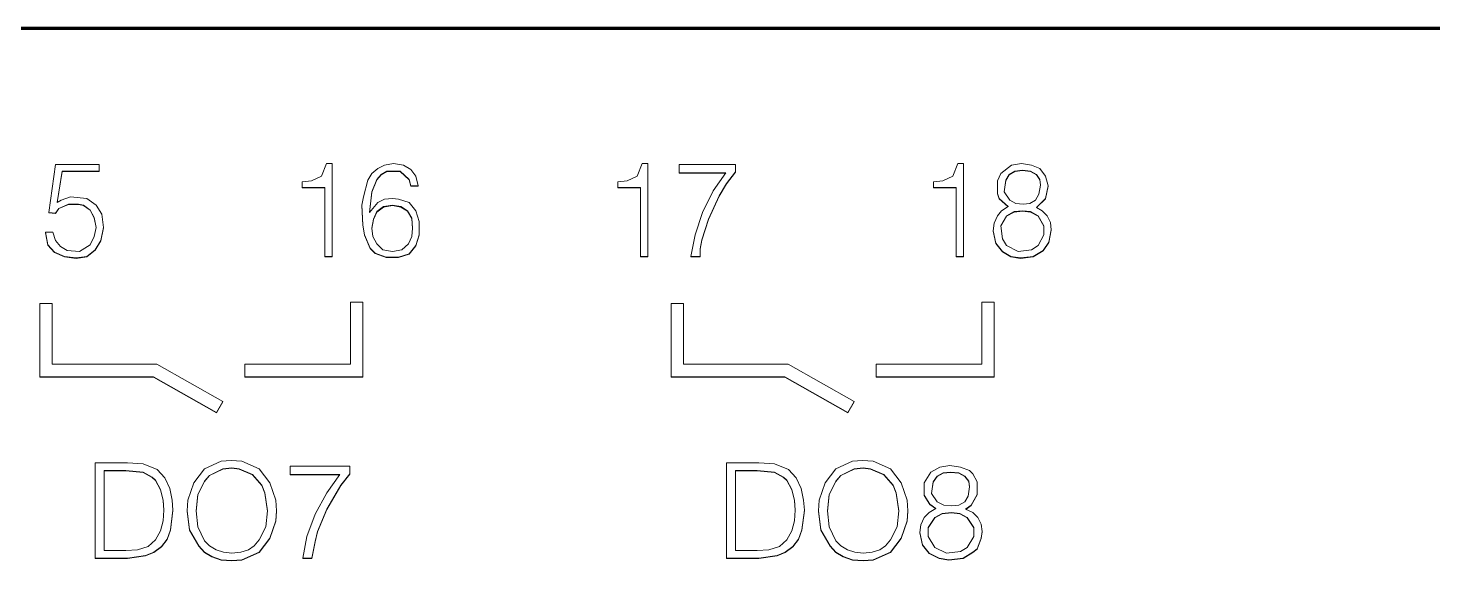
# Model space of a CAD drawing. Header units: millimetres. Extents: x 0 to 53000, y -591 to 24400.
# Drawn here: x 24720.62 to 24743.22, y 2778.78 to 2787.35 of the extents above; entities that cross this region are included whole.
import ezdxf
from ezdxf.enums import TextEntityAlignment as Align

# ---------------------------------------------------------------- set-up
doc = ezdxf.new("R2010")
doc.units = ezdxf.units.MM
doc.linetypes.add('K5LT_BASIC', pattern=[0])
doc.linetypes.add('K5LT_THIN', pattern=[0])
doc.layers.add('Основная', color=7, linetype='Continuous', lineweight=30)
doc.styles.add('текст', font='isocpeui.ttf')

# ---------------------------------------------------------------- blocks, each defined once
blk = doc.blocks.new('Программируемое реле ПР102')
at = {"layer": 'Основная', "linetype": 'K5LT_BASIC', "lineweight": 60}
for p, q in [((116.764, 44.85), (0.236, 44.85)), ((116.764, 44.844), (0.236, 44.844))]:
    blk.add_line(p, q, dxfattribs=at)
at = {"layer": 'Основная', "linetype": 'K5LT_THIN', "lineweight": 18}
for p, q in [((93.942, 42.655), (93.835, 41.882)), ((94.648, 42.655), (93.942, 42.655)), ((93.969, 42.042), (94.049, 42.549)), ((93.97, 42.043), (94.049, 42.543)), ((94.049, 42.543), (94.049, 42.549)), ((94.049, 42.549), (94.648, 42.549)), ((94.049, 42.543), (94.648, 42.543)), ((94.648, 42.549), (94.648, 42.655)), ((94.648, 42.543), (94.648, 42.549)), ((98.302, 42.668), (98.222, 42.469)), ((98.395, 42.668), (98.302, 42.668)), ((98.395, 41.176), (98.395, 42.668)), ((99.035, 42.509), (98.969, 42.402)), ((99.129, 42.589), (99.035, 42.509)), ((99.235, 42.642), (99.129, 42.589)), ((99.182, 42.495), (99.275, 42.549)), ((99.182, 42.49), (99.275, 42.543)), ((99.382, 42.668), (99.235, 42.642)), ((99.275, 42.549), (99.489, 42.549)), ((99.275, 42.543), (99.275, 42.549)), ((99.275, 42.543), (99.489, 42.543)), ((99.542, 42.642), (99.382, 42.668)), ((99.489, 42.543), (99.489, 42.549)), ((99.489, 42.549), (99.635, 42.415)), ((99.489, 42.543), (99.635, 42.41)), ((99.662, 42.575), (99.542, 42.642)), ((99.742, 42.469), (99.662, 42.575)), ((103.382, 42.668), (103.302, 42.469)), ((103.475, 42.668), (103.382, 42.668)), ((103.475, 41.176), (103.475, 42.668)), ((103.982, 42.655), (103.982, 42.522)), ((104.888, 42.655), (103.982, 42.655)), ((103.982, 42.522), (104.728, 42.522)), ((103.982, 42.517), (103.982, 42.522)), ((103.982, 42.517), (104.725, 42.517)), ((104.728, 42.522), (104.529, 42.229)), ((104.742, 42.349), (104.888, 42.535)), ((104.742, 42.343), (104.888, 42.53)), ((104.888, 42.535), (104.888, 42.655)), ((104.888, 42.53), (104.888, 42.535)), ((108.462, 42.668), (108.382, 42.469)), ((108.555, 42.668), (108.462, 42.668)), ((108.555, 41.176), (108.555, 42.668)), ((109.155, 42.509), (109.102, 42.389)), ((109.329, 42.642), (109.155, 42.509)), ((109.289, 42.495), (109.382, 42.549)), ((109.289, 42.49), (109.382, 42.543)), ((109.489, 42.668), (109.329, 42.642)), ((109.382, 42.549), (109.502, 42.562)), ((109.382, 42.543), (109.502, 42.557)), ((109.382, 42.543), (109.382, 42.549)), ((109.649, 42.642), (109.489, 42.668)), ((109.502, 42.562), (109.635, 42.549)), ((109.502, 42.557), (109.502, 42.562)), ((109.502, 42.557), (109.635, 42.543)), ((109.635, 42.543), (109.635, 42.549)), ((109.635, 42.549), (109.729, 42.495)), ((109.635, 42.543), (109.729, 42.49)), ((109.782, 42.589), (109.649, 42.642)), ((109.875, 42.469), (109.782, 42.589)), ((98.062, 42.389), (97.915, 42.375)), ((97.915, 42.375), (97.915, 42.282)), ((97.915, 42.277), (97.915, 42.282)), ((97.915, 42.282), (98.275, 42.282)), ((97.915, 42.277), (98.275, 42.277)), ((98.222, 42.469), (98.062, 42.389)), ((98.275, 42.282), (98.275, 41.176)), ((98.969, 42.402), (98.902, 42.136)), ((99.035, 42.215), (99.115, 42.415)), ((99.035, 42.21), (99.115, 42.41)), ((99.115, 42.415), (99.182, 42.495)), ((99.115, 42.41), (99.182, 42.49)), ((99.115, 42.41), (99.115, 42.415)), ((99.182, 42.49), (99.182, 42.495)), ((99.635, 42.41), (99.635, 42.415)), ((99.635, 42.415), (99.662, 42.309)), ((99.635, 42.41), (99.662, 42.304)), ((99.662, 42.309), (99.782, 42.309)), ((99.662, 42.304), (99.662, 42.309)), ((99.662, 42.304), (99.782, 42.304)), ((99.782, 42.309), (99.742, 42.469)), ((99.782, 42.304), (99.782, 42.309)), ((103.142, 42.389), (102.995, 42.375)), ((102.995, 42.375), (102.995, 42.282)), ((102.995, 42.277), (102.995, 42.282)), ((102.995, 42.282), (103.355, 42.282)), ((102.995, 42.277), (103.355, 42.277)), ((103.302, 42.469), (103.142, 42.389)), ((103.355, 42.282), (103.355, 41.176)), ((104.622, 42.149), (104.742, 42.349)), ((104.622, 42.144), (104.742, 42.343)), ((104.742, 42.343), (104.742, 42.349)), ((108.222, 42.389), (108.075, 42.375)), ((108.075, 42.375), (108.075, 42.282)), ((108.075, 42.282), (108.435, 42.282)), ((108.075, 42.277), (108.075, 42.282)), ((108.075, 42.277), (108.435, 42.277)), ((108.382, 42.469), (108.222, 42.389)), ((108.435, 42.282), (108.435, 41.176)), ((109.102, 42.389), (109.102, 42.189)), ((109.209, 42.215), (109.235, 42.402)), ((109.209, 42.215), (109.235, 42.397)), ((109.235, 42.402), (109.289, 42.495)), ((109.235, 42.397), (109.289, 42.49)), ((109.235, 42.397), (109.235, 42.402)), ((109.289, 42.49), (109.289, 42.495)), ((109.729, 42.495), (109.782, 42.415)), ((109.729, 42.49), (109.729, 42.495)), ((109.729, 42.49), (109.782, 42.41)), ((109.795, 42.322), (109.769, 42.176)), ((109.782, 42.415), (109.795, 42.322)), ((109.782, 42.41), (109.782, 42.415)), ((109.782, 42.41), (109.795, 42.32)), ((109.915, 42.309), (109.875, 42.469)), ((109.875, 42.109), (109.915, 42.309)), ((109.875, 42.104), (109.915, 42.304)), ((109.915, 42.304), (109.915, 42.309)), ((94.035, 42.082), (93.969, 42.042)), ((94.182, 42.136), (94.035, 42.082)), ((94.449, 42.109), (94.182, 42.136)), ((94.595, 42.002), (94.449, 42.109)), ((98.902, 42.136), (98.875, 42.002)), ((98.995, 41.882), (99.035, 42.215)), ((98.996, 41.883), (99.035, 42.21)), ((99.035, 42.21), (99.035, 42.215)), ((99.235, 42.096), (99.129, 42.042)), ((99.369, 42.109), (99.235, 42.096)), ((99.462, 42.096), (99.369, 42.109)), ((99.635, 42.042), (99.462, 42.096)), ((104.529, 42.229), (104.355, 41.882)), ((104.449, 41.776), (104.622, 42.149)), ((104.449, 41.771), (104.622, 42.144)), ((104.622, 42.144), (104.622, 42.149)), ((109.102, 42.189), (109.129, 42.109)), ((109.102, 42.184), (109.102, 42.189)), ((109.102, 42.184), (109.129, 42.104)), ((109.129, 42.104), (109.129, 42.109)), ((109.129, 42.109), (109.275, 41.976)), ((109.129, 42.104), (109.272, 41.974)), ((109.302, 42.082), (109.209, 42.215)), ((109.395, 42.029), (109.302, 42.082)), ((109.715, 42.082), (109.622, 42.029)), ((109.769, 42.176), (109.715, 42.082)), ((109.729, 41.962), (109.875, 42.109)), ((109.732, 41.96), (109.875, 42.104)), ((109.875, 42.104), (109.875, 42.109)), ((93.835, 41.877), (93.835, 41.882)), ((93.835, 41.882), (93.942, 41.869)), ((93.835, 41.877), (93.942, 41.864)), ((93.942, 41.869), (93.995, 41.949)), ((93.942, 41.864), (93.995, 41.944)), ((93.942, 41.864), (93.942, 41.869)), ((93.995, 41.949), (94.155, 42.016)), ((93.995, 41.944), (94.155, 42.01)), ((93.995, 41.944), (93.995, 41.949)), ((94.155, 42.01), (94.155, 42.016)), ((94.155, 42.016), (94.315, 42.016)), ((94.155, 42.01), (94.315, 42.01)), ((94.315, 42.01), (94.315, 42.016)), ((94.315, 42.016), (94.395, 42.002)), ((94.315, 42.01), (94.395, 41.997)), ((94.395, 42.002), (94.502, 41.922)), ((94.395, 41.997), (94.395, 42.002)), ((94.395, 41.997), (94.502, 41.917)), ((94.502, 41.922), (94.568, 41.802)), ((94.502, 41.917), (94.502, 41.922)), ((94.502, 41.917), (94.568, 41.797)), ((94.688, 41.856), (94.595, 42.002)), ((94.715, 41.643), (94.688, 41.856)), ((98.875, 41.997), (98.875, 42.002)), ((98.875, 42.002), (98.889, 41.683)), ((98.875, 41.997), (98.889, 41.677)), ((99.129, 42.042), (98.995, 41.882)), ((99.062, 41.776), (99.115, 41.896)), ((99.062, 41.771), (99.115, 41.89)), ((99.115, 41.896), (99.222, 41.976)), ((99.115, 41.89), (99.222, 41.97)), ((99.115, 41.89), (99.115, 41.896)), ((99.222, 41.976), (99.369, 42.002)), ((99.222, 41.97), (99.369, 41.997)), ((99.222, 41.97), (99.222, 41.976)), ((99.369, 42.002), (99.502, 41.976)), ((99.369, 41.997), (99.369, 42.002)), ((99.369, 41.997), (99.502, 41.97)), ((99.502, 41.97), (99.502, 41.976)), ((99.502, 41.976), (99.609, 41.909)), ((99.502, 41.97), (99.609, 41.904)), ((99.609, 41.904), (99.609, 41.909)), ((99.609, 41.909), (99.675, 41.789)), ((99.609, 41.904), (99.675, 41.784)), ((99.742, 41.909), (99.635, 42.042)), ((99.795, 41.736), (99.742, 41.909)), ((104.355, 41.882), (104.235, 41.523)), ((109.102, 41.829), (109.049, 41.709)), ((109.169, 41.909), (109.102, 41.829)), ((109.155, 41.669), (109.249, 41.829)), ((109.156, 41.665), (109.249, 41.824)), ((109.275, 41.976), (109.169, 41.909)), ((109.249, 41.829), (109.369, 41.896)), ((109.249, 41.824), (109.369, 41.89)), ((109.249, 41.824), (109.249, 41.829)), ((109.369, 41.896), (109.502, 41.909)), ((109.369, 41.89), (109.502, 41.904)), ((109.369, 41.89), (109.369, 41.896)), ((109.515, 42.016), (109.395, 42.029)), ((109.502, 41.909), (109.635, 41.896)), ((109.502, 41.904), (109.502, 41.909)), ((109.502, 41.904), (109.635, 41.89)), ((109.622, 42.029), (109.515, 42.016)), ((109.635, 41.896), (109.755, 41.829)), ((109.635, 41.89), (109.635, 41.896)), ((109.635, 41.89), (109.755, 41.824)), ((109.822, 41.909), (109.729, 41.962)), ((109.755, 41.829), (109.848, 41.669)), ((109.755, 41.824), (109.755, 41.829)), ((109.755, 41.824), (109.848, 41.664)), ((109.902, 41.829), (109.822, 41.909)), ((109.955, 41.723), (109.902, 41.829)), ((94.568, 41.802), (94.595, 41.643)), ((94.568, 41.797), (94.568, 41.802)), ((94.568, 41.797), (94.595, 41.64)), ((94.595, 41.643), (94.568, 41.496)), ((94.675, 41.429), (94.715, 41.643)), ((94.675, 41.424), (94.715, 41.637)), ((94.715, 41.637), (94.715, 41.643)), ((98.889, 41.683), (98.915, 41.523)), ((98.889, 41.677), (98.889, 41.683)), ((98.889, 41.677), (98.915, 41.517)), ((99.035, 41.629), (99.062, 41.776)), ((99.049, 41.496), (99.035, 41.629)), ((99.036, 41.626), (99.062, 41.771)), ((99.062, 41.771), (99.062, 41.776)), ((99.675, 41.789), (99.688, 41.629)), ((99.675, 41.784), (99.675, 41.789)), ((99.675, 41.784), (99.688, 41.627)), ((99.688, 41.629), (99.675, 41.496)), ((99.795, 41.523), (99.795, 41.736)), ((104.342, 41.443), (104.449, 41.776)), ((104.342, 41.438), (104.449, 41.771)), ((104.449, 41.771), (104.449, 41.776)), ((109.049, 41.709), (109.035, 41.589)), ((109.182, 41.456), (109.155, 41.669)), ((109.848, 41.669), (109.848, 41.523)), ((109.928, 41.403), (109.968, 41.603)), ((109.928, 41.398), (109.968, 41.597)), ((109.968, 41.603), (109.955, 41.723)), ((109.968, 41.597), (109.968, 41.603)), ((93.902, 41.563), (93.782, 41.563)), ((93.782, 41.563), (93.822, 41.363)), ((93.782, 41.557), (93.782, 41.563)), ((93.782, 41.557), (93.822, 41.358)), ((93.942, 41.429), (93.902, 41.563)), ((94.022, 41.336), (93.942, 41.429)), ((94.568, 41.496), (94.502, 41.363)), ((94.582, 41.283), (94.675, 41.429)), ((94.582, 41.278), (94.675, 41.424)), ((94.675, 41.424), (94.675, 41.429)), ((98.915, 41.523), (99.009, 41.309)), ((98.915, 41.517), (98.915, 41.523)), ((98.915, 41.517), (99.009, 41.304)), ((99.115, 41.376), (99.049, 41.496)), ((99.209, 41.283), (99.115, 41.376)), ((99.622, 41.376), (99.515, 41.283)), ((99.675, 41.496), (99.622, 41.376)), ((99.742, 41.349), (99.795, 41.523)), ((99.742, 41.344), (99.795, 41.517)), ((99.795, 41.517), (99.795, 41.523)), ((104.235, 41.523), (104.169, 41.176)), ((104.315, 41.296), (104.342, 41.443)), ((104.315, 41.291), (104.342, 41.438)), ((104.342, 41.438), (104.342, 41.443)), ((109.035, 41.584), (109.035, 41.589)), ((109.035, 41.589), (109.075, 41.389)), ((109.035, 41.584), (109.075, 41.384)), ((109.075, 41.384), (109.075, 41.389)), ((109.075, 41.389), (109.182, 41.256)), ((109.075, 41.384), (109.182, 41.251)), ((109.249, 41.349), (109.182, 41.456)), ((109.848, 41.523), (109.755, 41.349)), ((109.835, 41.27), (109.928, 41.403)), ((109.835, 41.264), (109.928, 41.398)), ((109.928, 41.398), (109.928, 41.403)), ((93.822, 41.358), (93.822, 41.363)), ((93.822, 41.363), (93.929, 41.243)), ((93.822, 41.358), (93.929, 41.238)), ((93.929, 41.243), (94.089, 41.176)), ((93.929, 41.238), (93.929, 41.243)), ((93.929, 41.238), (94.089, 41.171)), ((94.129, 41.27), (94.022, 41.336)), ((94.089, 41.176), (94.275, 41.15)), ((94.089, 41.171), (94.089, 41.176)), ((94.089, 41.171), (94.275, 41.144)), ((94.329, 41.256), (94.129, 41.27)), ((94.275, 41.15), (94.449, 41.176)), ((94.275, 41.144), (94.449, 41.171)), ((94.275, 41.144), (94.275, 41.15)), ((94.502, 41.363), (94.329, 41.256)), ((94.449, 41.176), (94.582, 41.283)), ((94.449, 41.171), (94.582, 41.278)), ((94.449, 41.171), (94.449, 41.176)), ((94.582, 41.278), (94.582, 41.283)), ((98.275, 41.171), (98.275, 41.176)), ((98.275, 41.176), (98.395, 41.176)), ((98.275, 41.171), (98.395, 41.171)), ((98.395, 41.171), (98.395, 41.176)), ((99.009, 41.309), (99.089, 41.23)), ((99.009, 41.304), (99.009, 41.309)), ((99.009, 41.304), (99.089, 41.224)), ((99.089, 41.224), (99.089, 41.23)), ((99.089, 41.23), (99.262, 41.163)), ((99.089, 41.224), (99.262, 41.158)), ((99.369, 41.256), (99.209, 41.283)), ((99.262, 41.158), (99.262, 41.163)), ((99.262, 41.163), (99.462, 41.163)), ((99.262, 41.158), (99.462, 41.158)), ((99.515, 41.283), (99.369, 41.256)), ((99.462, 41.163), (99.635, 41.216)), ((99.462, 41.158), (99.635, 41.211)), ((99.462, 41.158), (99.462, 41.163)), ((99.635, 41.216), (99.742, 41.349)), ((99.635, 41.211), (99.742, 41.344)), ((99.635, 41.211), (99.635, 41.216)), ((99.742, 41.344), (99.742, 41.349)), ((103.355, 41.171), (103.355, 41.176)), ((103.355, 41.176), (103.475, 41.176)), ((103.355, 41.171), (103.475, 41.171)), ((103.475, 41.171), (103.475, 41.176)), ((104.169, 41.176), (104.315, 41.176)), ((104.169, 41.171), (104.169, 41.176)), ((104.169, 41.171), (104.315, 41.171)), ((104.315, 41.176), (104.315, 41.296)), ((104.315, 41.171), (104.315, 41.176)), ((108.435, 41.176), (108.555, 41.176)), ((108.435, 41.171), (108.435, 41.176)), ((108.435, 41.171), (108.555, 41.171)), ((108.555, 41.171), (108.555, 41.176)), ((109.182, 41.256), (109.315, 41.176)), ((109.182, 41.251), (109.182, 41.256)), ((109.182, 41.251), (109.315, 41.171)), ((109.435, 41.256), (109.249, 41.349)), ((109.315, 41.171), (109.315, 41.176)), ((109.315, 41.176), (109.475, 41.15)), ((109.315, 41.171), (109.475, 41.144)), ((109.649, 41.283), (109.435, 41.256)), ((109.475, 41.15), (109.675, 41.176)), ((109.475, 41.144), (109.675, 41.171)), ((109.475, 41.144), (109.475, 41.15)), ((109.755, 41.349), (109.649, 41.283)), ((109.675, 41.176), (109.835, 41.27)), ((109.675, 41.171), (109.835, 41.264)), ((109.675, 41.171), (109.675, 41.176)), ((109.835, 41.264), (109.835, 41.27)), ((93.889, 40.418), (93.689, 40.418)), ((93.689, 40.418), (93.689, 39.239)), ((93.889, 40.418), (93.889, 39.439)), ((98.688, 40.438), (98.688, 39.439)), ((98.888, 40.438), (98.688, 40.438)), ((98.888, 40.438), (98.888, 39.239)), ((104.049, 40.418), (103.849, 40.418)), ((103.849, 40.418), (103.849, 39.239)), ((104.049, 40.418), (104.049, 39.439)), ((109.048, 40.438), (108.848, 40.438)), ((108.848, 40.438), (108.848, 39.439)), ((109.048, 40.438), (109.048, 39.239)), ((93.889, 39.439), (95.572, 39.439)), ((96.635, 38.838), (95.572, 39.439)), ((96.988, 39.439), (98.688, 39.439)), ((96.988, 39.439), (96.988, 39.239)), ((104.049, 39.439), (105.732, 39.439)), ((106.795, 38.838), (105.732, 39.439)), ((107.148, 39.439), (108.848, 39.439)), ((107.148, 39.439), (107.148, 39.239)), ((93.689, 39.239), (95.519, 39.239)), ((93.689, 39.234), (93.689, 39.239)), ((93.689, 39.234), (95.519, 39.234)), ((95.519, 39.234), (95.519, 39.239)), ((96.536, 38.664), (95.519, 39.239)), ((96.536, 38.659), (95.519, 39.234)), ((96.988, 39.234), (96.988, 39.239)), ((96.988, 39.239), (98.888, 39.239)), ((96.988, 39.234), (98.888, 39.234)), ((98.888, 39.234), (98.888, 39.239)), ((103.849, 39.239), (105.679, 39.239)), ((103.849, 39.234), (103.849, 39.239)), ((103.849, 39.234), (105.679, 39.234)), ((105.679, 39.234), (105.679, 39.239)), ((106.696, 38.664), (105.679, 39.239)), ((106.696, 38.659), (105.679, 39.234)), ((107.148, 39.239), (109.048, 39.239)), ((107.148, 39.234), (107.148, 39.239)), ((107.148, 39.234), (109.048, 39.234)), ((109.048, 39.234), (109.048, 39.239)), ((96.536, 38.664), (96.635, 38.838)), ((96.536, 38.659), (96.635, 38.833)), ((96.536, 38.659), (96.536, 38.664)), ((96.635, 38.833), (96.635, 38.838)), ((106.696, 38.664), (106.795, 38.838)), ((106.696, 38.659), (106.795, 38.833)), ((106.696, 38.659), (106.696, 38.664)), ((106.795, 38.833), (106.795, 38.838)), ((95.101, 37.852), (94.581, 37.852)), ((94.581, 37.852), (94.581, 36.32)), ((95.354, 37.838), (95.101, 37.852)), ((95.581, 37.745), (95.354, 37.838)), ((96.341, 37.758), (96.168, 37.532)), ((96.608, 37.878), (96.341, 37.758)), ((96.421, 37.652), (96.634, 37.758)), ((96.768, 37.892), (96.608, 37.878)), ((96.634, 37.758), (96.781, 37.772)), ((96.634, 37.753), (96.781, 37.766)), ((96.634, 37.753), (96.634, 37.758)), ((96.941, 37.878), (96.768, 37.892)), ((96.781, 37.766), (96.781, 37.772)), ((96.781, 37.772), (96.901, 37.758)), ((96.781, 37.766), (96.901, 37.753)), ((96.901, 37.753), (96.901, 37.758)), ((96.901, 37.758), (97.114, 37.665)), ((97.221, 37.758), (96.941, 37.878)), ((97.394, 37.532), (97.221, 37.758)), ((97.721, 37.798), (97.721, 37.665)), ((98.681, 37.798), (97.721, 37.798)), ((98.681, 37.678), (98.681, 37.798)), ((104.741, 37.852), (104.741, 36.32)), ((105.261, 37.852), (104.741, 37.852)), ((105.514, 37.838), (105.261, 37.852)), ((105.741, 37.745), (105.514, 37.838)), ((106.501, 37.758), (106.328, 37.532)), ((106.768, 37.878), (106.501, 37.758)), ((106.581, 37.652), (106.794, 37.758)), ((106.928, 37.892), (106.768, 37.878)), ((106.794, 37.758), (106.941, 37.772)), ((106.794, 37.753), (106.941, 37.766)), ((106.794, 37.753), (106.794, 37.758)), ((107.101, 37.878), (106.928, 37.892)), ((106.941, 37.766), (106.941, 37.772)), ((106.941, 37.772), (107.061, 37.758)), ((106.941, 37.766), (107.061, 37.753)), ((107.061, 37.758), (107.274, 37.665)), ((107.061, 37.753), (107.061, 37.758)), ((107.381, 37.758), (107.101, 37.878)), ((107.554, 37.532), (107.381, 37.758)), ((108.174, 37.785), (108.028, 37.705)), ((108.334, 37.812), (108.174, 37.785)), ((108.508, 37.785), (108.334, 37.812)), ((108.654, 37.732), (108.508, 37.785)), ((94.728, 36.44), (94.728, 37.732)), ((94.728, 37.732), (95.074, 37.732)), ((94.728, 37.727), (95.074, 37.727)), ((95.074, 37.732), (95.354, 37.705)), ((95.074, 37.727), (95.074, 37.732)), ((95.074, 37.727), (95.354, 37.7)), ((95.354, 37.705), (95.501, 37.625)), ((95.354, 37.7), (95.354, 37.705)), ((95.354, 37.7), (95.501, 37.62)), ((95.501, 37.62), (95.501, 37.625)), ((95.501, 37.625), (95.554, 37.572)), ((95.501, 37.62), (95.554, 37.567)), ((95.554, 37.567), (95.554, 37.572)), ((95.554, 37.572), (95.634, 37.425)), ((95.554, 37.567), (95.634, 37.42)), ((95.701, 37.612), (95.581, 37.745)), ((95.781, 37.439), (95.701, 37.612)), ((96.168, 37.532), (96.074, 37.252)), ((96.234, 37.346), (96.341, 37.559)), ((96.234, 37.34), (96.341, 37.553)), ((96.341, 37.559), (96.421, 37.652)), ((96.341, 37.553), (96.421, 37.647)), ((96.341, 37.553), (96.341, 37.559)), ((96.421, 37.647), (96.634, 37.753)), ((96.421, 37.647), (96.421, 37.652)), ((96.901, 37.753), (97.114, 37.66)), ((97.114, 37.665), (97.261, 37.492)), ((97.114, 37.66), (97.114, 37.665)), ((97.114, 37.66), (97.261, 37.487)), ((97.488, 37.252), (97.394, 37.532)), ((97.721, 37.66), (97.721, 37.665)), ((97.721, 37.665), (98.521, 37.665)), ((97.721, 37.66), (98.517, 37.66)), ((98.521, 37.665), (98.308, 37.372)), ((98.534, 37.492), (98.681, 37.678)), ((98.534, 37.487), (98.681, 37.673)), ((98.681, 37.673), (98.681, 37.678)), ((104.888, 37.732), (105.234, 37.732)), ((104.888, 36.44), (104.888, 37.732)), ((104.888, 37.727), (105.234, 37.727)), ((105.234, 37.732), (105.514, 37.705)), ((105.234, 37.727), (105.234, 37.732)), ((105.234, 37.727), (105.514, 37.7)), ((105.514, 37.705), (105.661, 37.625)), ((105.514, 37.7), (105.514, 37.705)), ((105.514, 37.7), (105.661, 37.62)), ((105.661, 37.62), (105.661, 37.625)), ((105.661, 37.625), (105.714, 37.572)), ((105.661, 37.62), (105.714, 37.567)), ((105.714, 37.567), (105.714, 37.572)), ((105.714, 37.572), (105.794, 37.425)), ((105.714, 37.567), (105.794, 37.42)), ((105.861, 37.612), (105.741, 37.745)), ((105.941, 37.439), (105.861, 37.612)), ((106.328, 37.532), (106.234, 37.252)), ((106.394, 37.346), (106.501, 37.559)), ((106.394, 37.34), (106.501, 37.553)), ((106.501, 37.559), (106.581, 37.652)), ((106.501, 37.553), (106.581, 37.647)), ((106.501, 37.553), (106.501, 37.559)), ((106.581, 37.647), (106.794, 37.753)), ((106.581, 37.647), (106.581, 37.652)), ((107.061, 37.753), (107.274, 37.66)), ((107.274, 37.665), (107.421, 37.492)), ((107.274, 37.66), (107.274, 37.665)), ((107.274, 37.66), (107.421, 37.487)), ((107.648, 37.252), (107.554, 37.532)), ((108.028, 37.705), (107.921, 37.532)), ((107.921, 37.532), (107.921, 37.332)), ((108.041, 37.359), (108.068, 37.545)), ((108.042, 37.358), (108.068, 37.54)), ((108.068, 37.545), (108.134, 37.639)), ((108.068, 37.54), (108.134, 37.633)), ((108.068, 37.54), (108.068, 37.545)), ((108.134, 37.639), (108.228, 37.692)), ((108.134, 37.633), (108.228, 37.687)), ((108.134, 37.633), (108.134, 37.639)), ((108.228, 37.692), (108.348, 37.705)), ((108.228, 37.687), (108.348, 37.7)), ((108.228, 37.687), (108.228, 37.692)), ((108.348, 37.7), (108.348, 37.705)), ((108.348, 37.705), (108.481, 37.692)), ((108.348, 37.7), (108.481, 37.687)), ((108.481, 37.692), (108.574, 37.639)), ((108.481, 37.687), (108.481, 37.692)), ((108.481, 37.687), (108.574, 37.633)), ((108.574, 37.639), (108.641, 37.559)), ((108.574, 37.633), (108.574, 37.639)), ((108.574, 37.633), (108.641, 37.553)), ((108.641, 37.553), (108.641, 37.559)), ((108.641, 37.559), (108.654, 37.465)), ((108.641, 37.553), (108.654, 37.463)), ((108.708, 37.678), (108.654, 37.732)), ((108.774, 37.545), (108.708, 37.678)), ((108.774, 37.346), (108.774, 37.545)), ((95.634, 37.42), (95.634, 37.425)), ((95.634, 37.425), (95.674, 37.252)), ((95.634, 37.42), (95.674, 37.247)), ((95.821, 37.252), (95.781, 37.439)), ((96.208, 37.079), (96.234, 37.346)), ((96.208, 37.077), (96.234, 37.34)), ((96.234, 37.34), (96.234, 37.346)), ((97.261, 37.487), (97.261, 37.492)), ((97.261, 37.492), (97.314, 37.372)), ((97.261, 37.487), (97.314, 37.367)), ((97.314, 37.372), (97.354, 37.079)), ((97.314, 37.367), (97.314, 37.372)), ((97.314, 37.367), (97.354, 37.076)), ((98.308, 37.372), (98.121, 37.026)), ((98.308, 37.106), (98.534, 37.492)), ((98.308, 37.101), (98.534, 37.487)), ((98.534, 37.487), (98.534, 37.492)), ((105.794, 37.42), (105.794, 37.425)), ((105.794, 37.425), (105.834, 37.252)), ((105.794, 37.42), (105.834, 37.247)), ((105.981, 37.252), (105.941, 37.439)), ((106.368, 37.079), (106.394, 37.346)), ((106.368, 37.077), (106.394, 37.34)), ((106.394, 37.34), (106.394, 37.346)), ((107.421, 37.487), (107.421, 37.492)), ((107.421, 37.492), (107.474, 37.372)), ((107.421, 37.487), (107.474, 37.367)), ((107.474, 37.367), (107.474, 37.372)), ((107.474, 37.372), (107.514, 37.079)), ((107.474, 37.367), (107.514, 37.076)), ((107.921, 37.332), (108.014, 37.186)), ((107.921, 37.327), (107.921, 37.332)), ((107.921, 37.327), (108.014, 37.181)), ((108.134, 37.226), (108.041, 37.359)), ((108.628, 37.319), (108.574, 37.226)), ((108.654, 37.465), (108.628, 37.319)), ((108.681, 37.173), (108.774, 37.346)), ((108.681, 37.167), (108.774, 37.34)), ((108.774, 37.34), (108.774, 37.346)), ((95.674, 37.252), (95.688, 37.093)), ((95.674, 37.247), (95.674, 37.252)), ((95.674, 37.247), (95.687, 37.09)), ((95.688, 37.093), (95.674, 36.92)), ((95.794, 36.773), (95.834, 37.093)), ((95.794, 36.768), (95.834, 37.087)), ((95.834, 37.093), (95.821, 37.252)), ((95.834, 37.087), (95.834, 37.093)), ((96.074, 37.252), (96.061, 37.079)), ((96.061, 37.074), (96.061, 37.079)), ((96.061, 37.079), (96.101, 36.773)), ((96.234, 36.826), (96.208, 37.079)), ((97.354, 37.079), (97.328, 36.826)), ((97.501, 37.079), (97.488, 37.252)), ((97.488, 36.92), (97.501, 37.079)), ((97.501, 37.074), (97.501, 37.079)), ((98.161, 36.746), (98.308, 37.106)), ((98.161, 36.741), (98.308, 37.101)), ((98.308, 37.101), (98.308, 37.106)), ((105.834, 37.252), (105.848, 37.093)), ((105.834, 37.247), (105.834, 37.252)), ((105.834, 37.247), (105.847, 37.09)), ((105.848, 37.093), (105.834, 36.92)), ((105.954, 36.773), (105.994, 37.093)), ((105.954, 36.768), (105.994, 37.087)), ((105.994, 37.093), (105.981, 37.252)), ((105.994, 37.087), (105.994, 37.093)), ((106.234, 37.252), (106.221, 37.079)), ((106.221, 37.074), (106.221, 37.079)), ((106.221, 37.079), (106.261, 36.773)), ((106.394, 36.826), (106.368, 37.079)), ((107.514, 37.079), (107.488, 36.826)), ((107.661, 37.079), (107.648, 37.252)), ((107.648, 36.92), (107.661, 37.079)), ((107.661, 37.074), (107.661, 37.079)), ((108.108, 37.119), (108.001, 37.053)), ((108.014, 37.186), (108.108, 37.119)), ((108.014, 37.181), (108.014, 37.186)), ((108.014, 37.181), (108.104, 37.117)), ((108.241, 37.173), (108.134, 37.226)), ((108.361, 37.159), (108.241, 37.173)), ((108.481, 37.173), (108.361, 37.159)), ((108.574, 37.226), (108.481, 37.173)), ((108.588, 37.106), (108.681, 37.173)), ((108.708, 37.053), (108.588, 37.106)), ((108.592, 37.104), (108.681, 37.167)), ((108.681, 37.167), (108.681, 37.173)), ((95.674, 36.92), (95.634, 36.76)), ((96.061, 37.074), (96.101, 36.768)), ((97.394, 36.64), (97.488, 36.92)), ((97.394, 36.635), (97.488, 36.914)), ((97.488, 36.914), (97.501, 37.074)), ((97.488, 36.914), (97.488, 36.92)), ((98.121, 37.026), (97.988, 36.667)), ((105.834, 36.92), (105.794, 36.76)), ((106.221, 37.074), (106.261, 36.768)), ((107.554, 36.64), (107.648, 36.92)), ((107.554, 36.635), (107.648, 36.914)), ((107.648, 36.914), (107.661, 37.074)), ((107.648, 36.914), (107.648, 36.92)), ((107.868, 36.853), (107.854, 36.733)), ((107.921, 36.973), (107.868, 36.853)), ((108.001, 37.053), (107.921, 36.973)), ((107.988, 36.813), (108.094, 36.973)), ((107.988, 36.808), (108.094, 36.968)), ((108.094, 36.973), (108.214, 37.039)), ((108.094, 36.968), (108.214, 37.034)), ((108.094, 36.968), (108.094, 36.973)), ((108.214, 37.039), (108.361, 37.053)), ((108.214, 37.034), (108.361, 37.047)), ((108.214, 37.034), (108.214, 37.039)), ((108.361, 37.053), (108.494, 37.039)), ((108.361, 37.047), (108.361, 37.053)), ((108.361, 37.047), (108.494, 37.034)), ((108.494, 37.034), (108.494, 37.039)), ((108.494, 37.039), (108.614, 36.973)), ((108.494, 37.034), (108.614, 36.968)), ((108.614, 36.968), (108.614, 36.973)), ((108.614, 36.973), (108.721, 36.813)), ((108.614, 36.968), (108.721, 36.808)), ((108.788, 36.973), (108.708, 37.053)), ((108.841, 36.866), (108.788, 36.973)), ((108.854, 36.746), (108.841, 36.866)), ((95.634, 36.76), (95.554, 36.613)), ((95.648, 36.507), (95.741, 36.627)), ((95.741, 36.627), (95.794, 36.773)), ((95.741, 36.621), (95.794, 36.768)), ((95.741, 36.621), (95.741, 36.627)), ((95.794, 36.768), (95.794, 36.773)), ((96.101, 36.773), (96.248, 36.52)), ((96.101, 36.768), (96.101, 36.773)), ((96.101, 36.768), (96.248, 36.515)), ((96.341, 36.6), (96.234, 36.826)), ((97.328, 36.826), (97.221, 36.613)), ((97.221, 36.414), (97.394, 36.64)), ((97.221, 36.408), (97.394, 36.635)), ((97.394, 36.635), (97.394, 36.64)), ((97.988, 36.667), (97.921, 36.32)), ((98.121, 36.587), (98.161, 36.746)), ((98.121, 36.581), (98.161, 36.741)), ((98.161, 36.741), (98.161, 36.746)), ((105.794, 36.76), (105.714, 36.613)), ((105.808, 36.507), (105.901, 36.627)), ((105.901, 36.627), (105.954, 36.773)), ((105.901, 36.621), (105.954, 36.768)), ((105.901, 36.621), (105.901, 36.627)), ((105.954, 36.768), (105.954, 36.773)), ((106.261, 36.773), (106.408, 36.52)), ((106.261, 36.768), (106.261, 36.773)), ((106.261, 36.768), (106.408, 36.515)), ((106.501, 36.6), (106.394, 36.826)), ((107.488, 36.826), (107.381, 36.613)), ((107.381, 36.414), (107.554, 36.64)), ((107.381, 36.408), (107.554, 36.635)), ((107.554, 36.635), (107.554, 36.64)), ((107.854, 36.728), (107.854, 36.733)), ((107.854, 36.733), (107.894, 36.533)), ((107.854, 36.728), (107.894, 36.528)), ((107.988, 36.667), (107.988, 36.813)), ((108.094, 36.493), (107.988, 36.667)), ((108.721, 36.667), (108.614, 36.493)), ((108.721, 36.813), (108.721, 36.667)), ((108.774, 36.467), (108.841, 36.64)), ((108.774, 36.462), (108.841, 36.635)), ((108.841, 36.64), (108.854, 36.746)), ((108.841, 36.635), (108.854, 36.741)), ((108.841, 36.635), (108.841, 36.64)), ((108.854, 36.741), (108.854, 36.746)), ((95.074, 36.44), (94.728, 36.44)), ((95.261, 36.453), (95.074, 36.44)), ((95.434, 36.507), (95.261, 36.453)), ((95.394, 36.36), (95.528, 36.414)), ((95.394, 36.355), (95.528, 36.408)), ((95.554, 36.613), (95.434, 36.507)), ((95.528, 36.414), (95.648, 36.507)), ((95.528, 36.408), (95.648, 36.502)), ((95.528, 36.408), (95.528, 36.414)), ((95.648, 36.502), (95.741, 36.621)), ((95.648, 36.502), (95.648, 36.507)), ((96.248, 36.52), (96.341, 36.414)), ((96.248, 36.515), (96.248, 36.52)), ((96.248, 36.515), (96.341, 36.408)), ((96.421, 36.52), (96.341, 36.6)), ((96.341, 36.414), (96.461, 36.347)), ((96.341, 36.408), (96.341, 36.414)), ((96.341, 36.408), (96.461, 36.342)), ((96.528, 36.453), (96.421, 36.52)), ((96.648, 36.414), (96.528, 36.453)), ((96.781, 36.4), (96.648, 36.414)), ((96.928, 36.414), (96.781, 36.4)), ((97.048, 36.453), (96.928, 36.414)), ((96.941, 36.294), (97.221, 36.414)), ((96.941, 36.288), (97.221, 36.408)), ((97.141, 36.52), (97.048, 36.453)), ((97.221, 36.613), (97.141, 36.52)), ((97.221, 36.408), (97.221, 36.414)), ((98.068, 36.32), (98.121, 36.587)), ((98.068, 36.315), (98.121, 36.581)), ((98.121, 36.581), (98.121, 36.587)), ((105.234, 36.44), (104.888, 36.44)), ((105.421, 36.453), (105.234, 36.44)), ((105.594, 36.507), (105.421, 36.453)), ((105.554, 36.36), (105.688, 36.414)), ((105.554, 36.355), (105.688, 36.408)), ((105.714, 36.613), (105.594, 36.507)), ((105.688, 36.414), (105.808, 36.507)), ((105.688, 36.408), (105.808, 36.502)), ((105.688, 36.408), (105.688, 36.414)), ((105.808, 36.502), (105.901, 36.621)), ((105.808, 36.502), (105.808, 36.507)), ((106.408, 36.52), (106.501, 36.414)), ((106.408, 36.515), (106.408, 36.52)), ((106.408, 36.515), (106.501, 36.408)), ((106.581, 36.52), (106.501, 36.6)), ((106.501, 36.414), (106.621, 36.347)), ((106.501, 36.408), (106.501, 36.414)), ((106.501, 36.408), (106.621, 36.342)), ((106.688, 36.453), (106.581, 36.52)), ((106.808, 36.414), (106.688, 36.453)), ((106.941, 36.4), (106.808, 36.414)), ((107.088, 36.414), (106.941, 36.4)), ((107.208, 36.453), (107.088, 36.414)), ((107.101, 36.294), (107.381, 36.414)), ((107.101, 36.288), (107.381, 36.408)), ((107.301, 36.52), (107.208, 36.453)), ((107.381, 36.613), (107.301, 36.52)), ((107.381, 36.408), (107.381, 36.414)), ((107.894, 36.533), (108.001, 36.4)), ((107.894, 36.528), (107.894, 36.533)), ((107.894, 36.528), (108.001, 36.395)), ((108.001, 36.4), (108.161, 36.32)), ((108.001, 36.395), (108.001, 36.4)), ((108.281, 36.4), (108.094, 36.493)), ((108.508, 36.427), (108.281, 36.4)), ((108.614, 36.493), (108.508, 36.427)), ((108.548, 36.32), (108.708, 36.414)), ((108.548, 36.315), (108.708, 36.408)), ((108.708, 36.414), (108.774, 36.467)), ((108.708, 36.408), (108.774, 36.462)), ((108.708, 36.408), (108.708, 36.414)), ((108.774, 36.462), (108.774, 36.467)), ((94.581, 36.32), (95.101, 36.32)), ((94.581, 36.315), (94.581, 36.32)), ((94.581, 36.315), (95.101, 36.315)), ((95.101, 36.32), (95.394, 36.36)), ((95.101, 36.315), (95.394, 36.355)), ((95.101, 36.315), (95.101, 36.32)), ((95.394, 36.355), (95.394, 36.36)), ((96.461, 36.342), (96.461, 36.347)), ((96.461, 36.347), (96.608, 36.294)), ((96.461, 36.342), (96.608, 36.288)), ((96.608, 36.288), (96.608, 36.294)), ((96.608, 36.294), (96.781, 36.28)), ((96.608, 36.288), (96.781, 36.275)), ((96.781, 36.28), (96.941, 36.294)), ((96.781, 36.275), (96.941, 36.288)), ((96.781, 36.275), (96.781, 36.28)), ((96.941, 36.288), (96.941, 36.294)), ((97.921, 36.315), (97.921, 36.32)), ((97.921, 36.32), (98.068, 36.32)), ((97.921, 36.315), (98.068, 36.315)), ((98.068, 36.315), (98.068, 36.32)), ((104.741, 36.32), (105.261, 36.32)), ((104.741, 36.315), (104.741, 36.32)), ((104.741, 36.315), (105.261, 36.315)), ((105.261, 36.32), (105.554, 36.36)), ((105.261, 36.315), (105.554, 36.355)), ((105.261, 36.315), (105.261, 36.32)), ((105.554, 36.355), (105.554, 36.36)), ((106.621, 36.347), (106.768, 36.294)), ((106.621, 36.342), (106.621, 36.347)), ((106.621, 36.342), (106.768, 36.288)), ((106.768, 36.294), (106.941, 36.28)), ((106.768, 36.288), (106.768, 36.294)), ((106.768, 36.288), (106.941, 36.275)), ((106.941, 36.28), (107.101, 36.294)), ((106.941, 36.275), (107.101, 36.288)), ((106.941, 36.275), (106.941, 36.28)), ((107.101, 36.288), (107.101, 36.294)), ((108.001, 36.395), (108.161, 36.315)), ((108.161, 36.315), (108.161, 36.32)), ((108.161, 36.32), (108.321, 36.294)), ((108.161, 36.315), (108.321, 36.288)), ((108.321, 36.294), (108.548, 36.32)), ((108.321, 36.288), (108.548, 36.315)), ((108.321, 36.288), (108.321, 36.294)), ((108.548, 36.315), (108.548, 36.32))]:
    blk.add_line(p, q, dxfattribs=at)
at = {"layer": 'Основная', "style": 'текст'}
blk.add_attdef('№', text='', height=40, dxfattribs=at).set_placement((57, -88), align=Align.MIDDLE_CENTER)

msp = doc.modelspace()

# ---------------------------------------------------------------- block references
at = {"layer": 'Основная'}
msp.add_blockref('Программируемое реле ПР102', (24627.11543, 2742.5), dxfattribs=at)

doc.saveas('drawing.dxf')
